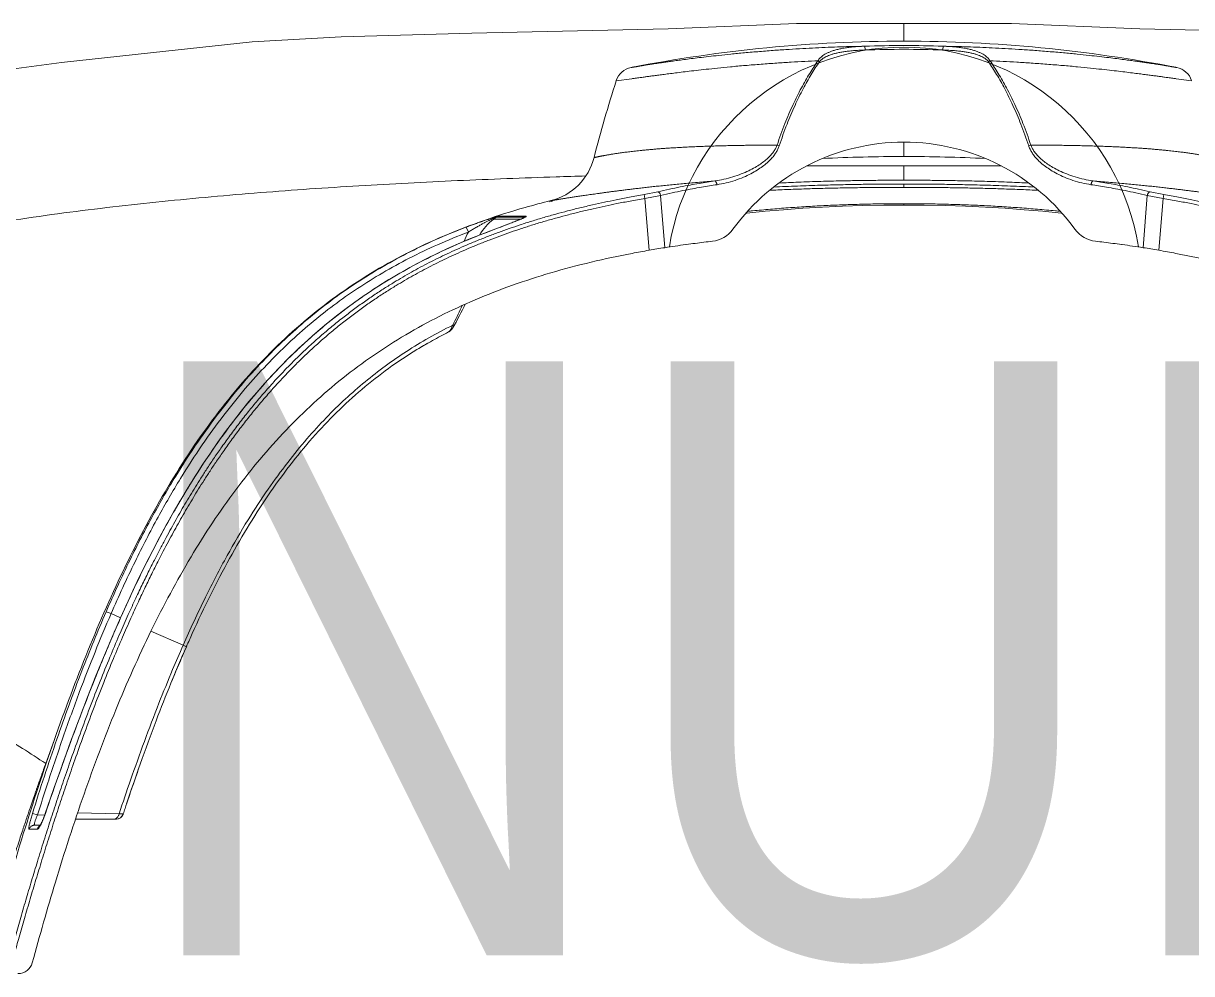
# Model space of a CAD drawing. Extents: x 0 to 33.1, y 0 to 8.
# Drawn here: x 9.11 to 18.95, y 0 to 8 of the extents above; entities that cross this region are included whole.
import ezdxf
from ezdxf.enums import TextEntityAlignment as Align

# ---------------------------------------------------------------- set-up
doc = ezdxf.new("R2010")
doc.units = 0
doc.header["$MEASUREMENT"] = 0
doc.layers.add('SEPTICAD', color=7, linetype='Continuous')
doc.styles.add('SEPTICAD', font='ARIALN.TTF')

msp = doc.modelspace()

# ---------------------------------------------------------------- linework, layer by layer
at = {"layer": 'SEPTICAD', "lineweight": 5}
for p, q in [((16.525, 7.9052), (16.525, 8)), ((16.525, 7.8923), (16.525, 7.9052)), ((16.525, 7.85), (16.525, 7.8923)), ((16.1949, 7.8077), (16.1988, 7.7759)), ((16.8551, 7.8077), (16.8512, 7.7759)), ((15.8012, 7.6852), (15.8138, 7.6768)), ((17.2488, 7.6852), (17.2362, 7.6768)), ((14.2336, 7.5341), (14.1038, 7.5175)), ((18.8164, 7.5341), (18.9462, 7.5175)), ((16.525, 6.9935), (16.525, 7)), ((16.525, 6.8788), (16.525, 6.9935)), ((15.4571, 6.9753), (15.4753, 6.9694)), ((17.5929, 6.9753), (17.5747, 6.9694)), ((16.525, 6.8019), (15.7091, 6.8019)), ((16.525, 6.8019), (17.3409, 6.8019)), ((16.525, 6.6796), (16.525, 6.8019)), ((16.525, 6.6194), (16.525, 6.6472)), ((14.4533, 6.582), (14.3389, 6.5588)), ((14.3389, 6.5588), (14.3445, 6.5264)), ((14.4771, 6.5508), (14.3445, 6.5264)), ((14.3445, 6.5264), (14.3801, 6.0897)), ((14.4771, 6.5508), (14.512, 6.1116)), ((18.5729, 6.5508), (18.538, 6.1116)), ((18.5729, 6.5508), (18.7055, 6.5264)), ((18.5967, 6.582), (18.7111, 6.5588)), ((18.7055, 6.5264), (18.6699, 6.0897)), ((18.7111, 6.5588), (18.7055, 6.5264)), ((16.525, 6.4699), (16.525, 6.4819)), ((13.0449, 6.2522), (13.3017, 6.3527)), ((13.0936, 6.3682), (13.0663, 6.3569)), ((13.078, 6.3673), (13.0663, 6.3569)), ((13.0721, 6.3517), (13.0663, 6.3569)), ((13.0721, 6.3517), (13.0936, 6.3682)), ((13.0721, 6.3517), (13.2976, 6.3517)), ((13.1084, 6.376), (13.078, 6.3673)), ((13.3288, 6.3682), (13.0936, 6.3682)), ((13.3425, 6.376), (13.1084, 6.376)), ((13.312, 6.3577), (13.3055, 6.3549)), ((13.3168, 6.359), (13.312, 6.3577)), ((13.3131, 6.3582), (13.312, 6.3577)), ((13.312, 6.3577), (13.312, 6.3577)), ((13.3236, 6.3645), (13.3168, 6.3597)), ((13.3237, 6.3628), (13.3228, 6.3624)), ((13.3262, 6.3663), (13.3236, 6.3645)), ((13.3258, 6.3629), (13.3352, 6.3673)), ((13.3288, 6.3682), (13.3262, 6.3663)), ((13.3425, 6.376), (13.3288, 6.3682)), ((13.3297, 6.3656), (13.3297, 6.3656)), ((12.8414, 6.2846), (12.8586, 6.2434)), ((13.0449, 6.2522), (13.0447, 6.2527)), ((14.693, 6.1383), (14.6892, 6.1377)), ((18.357, 6.1383), (18.3608, 6.1377)), ((12.7454, 5.4664), (12.7454, 5.4664)), ((9.8096, 3.0454), (9.8518, 3.0308)), ((9.8518, 3.0308), (9.9309, 2.996)), ((9.9319, 2.9958), (9.931, 2.9962)), ((10.4574, 2.7644), (10.1873, 2.8832)), ((10.4853, 2.7522), (10.4574, 2.7644)), ((9.3714, 1.9615), (9.3018, 1.7691)), ((9.3047, 1.7681), (9.3018, 1.7691)), ((9.1895, 1.3472), (9.233, 1.3373)), ((9.233, 1.3372), (9.293, 1.3345)), ((9.2618, 1.2576), (9.2936, 1.3337)), ((9.2976, 1.3477), (9.2966, 1.3447)), ((9.8489, 1.3), (9.5518, 1.3)), ((9.9193, 1.3461), (9.5702, 1.3546)), ((9.8709, 1.3), (9.8489, 1.3)), ((9.8922, 1.3), (9.8709, 1.3)), ((9.9539, 1.3447), (9.9193, 1.3461)), ((9.1607, 1.2149), (9.2297, 1.2149)), ((9.2082, 1.25), (9.2558, 1.25))]:
    msp.add_line(p, q, dxfattribs=at)
for points in [[(2.9366, 5.3411), (3.2568, 5.6126), (3.4454, 5.7772), (3.8778, 6.0678), (4.4825, 6.4102), (5.7018, 6.9056), (6.4472, 7.1272), (7.0644, 7.2782), (7.7824, 7.4241), (8.5482, 7.5527), (9.4346, 7.6693), (10.1836, 7.7506), (11.0379, 7.8434), (11.7878, 7.8866), (12.8882, 7.9183), (14.5406, 7.9526), (15.62, 8), (16.525, 8)], [(30.1134, 5.3411), (29.7932, 5.6126), (29.6046, 5.7772), (29.1722, 6.0678), (28.5675, 6.4102), (27.3482, 6.9056), (26.6028, 7.1272), (25.9856, 7.2782), (25.2676, 7.4241), (24.5018, 7.5527), (23.6154, 7.6693), (22.8664, 7.7506), (22.0121, 7.8434), (21.2622, 7.8866), (20.1618, 7.9183), (18.5094, 7.9526), (17.43, 8), (16.525, 8)], [(15.1944, 6.4023), (15.2023, 6.4032), (15.3554, 6.4182), (15.5124, 6.4314), (15.6733, 6.4429), (15.838, 6.4524), (16.0066, 6.46), (16.1791, 6.4655), (16.3553, 6.4689), (16.525, 6.4699)], [(16.525, 6.4699), (16.6947, 6.4689), (16.8709, 6.4655), (17.0434, 6.46), (17.212, 6.4524), (17.3767, 6.4429), (17.5376, 6.4314), (17.6946, 6.4182), (17.8477, 6.4032), (17.8556, 6.4023)], [(13.3055, 6.3549), (13.2985, 6.352), (13.2913, 6.3491), (13.2839, 6.346), (13.2762, 6.3429), (13.2682, 6.3397), (13.2599, 6.3364), (13.2513, 6.3329), (13.2423, 6.3293), (13.2331, 6.3256), (13.2233, 6.3218), (13.2132, 6.3177), (13.2026, 6.3135), (13.1916, 6.3092), (13.1802, 6.3047), (13.1684, 6.3), (13.1562, 6.2953), (13.1437, 6.2904), (13.1309, 6.2854), (13.1178, 6.2804), (13.1044, 6.2752), (13.0908, 6.27), (13.0771, 6.2648), (13.0632, 6.2595), (13.0491, 6.2543), (13.0447, 6.2527)], [(13.3228, 6.3624), (13.322, 6.362), (13.3211, 6.3616), (13.3201, 6.3612), (13.3192, 6.3608), (13.3182, 6.3604), (13.3172, 6.3599), (13.3162, 6.3595), (13.3152, 6.3591), (13.3142, 6.3586), (13.3131, 6.3582)], [(13.3307, 6.3663), (13.3307, 6.3663), (13.3306, 6.3662), (13.3304, 6.3661), (13.3301, 6.366), (13.3298, 6.3658), (13.3294, 6.3656), (13.329, 6.3654), (13.3285, 6.3651), (13.3279, 6.3648), (13.3273, 6.3646), (13.3267, 6.3642), (13.326, 6.3639), (13.3253, 6.3636), (13.3245, 6.3632), (13.3237, 6.3628)], [(13.0447, 6.2527), (12.9575, 6.2195), (12.8635, 6.1819), (12.7719, 6.1432), (12.6826, 6.1034), (12.5956, 6.0627), (12.5105, 6.0208), (12.4274, 5.9778), (12.3462, 5.9338), (12.2666, 5.8886), (12.1886, 5.8423), (12.1122, 5.7948), (12.0371, 5.7461), (11.9634, 5.6961), (11.8909, 5.6449), (11.8195, 5.5922), (11.7491, 5.5381), (11.6798, 5.4826), (11.6111, 5.4254), (11.5432, 5.3665), (11.476, 5.3059), (11.4091, 5.2431), (11.3425, 5.1782), (11.2763, 5.1111), (11.2102, 5.0413), (11.144, 4.9687), (11.0779, 4.8934), (11.012, 4.8153), (10.9462, 4.7342), (10.8807, 4.6503), (10.8156, 4.5637), (10.7511, 4.4744), (10.687, 4.3825), (10.6236, 4.288), (10.5609, 4.1911), (10.499, 4.0917), (10.4378, 3.9901), (10.3775, 3.8863), (10.318, 3.7803), (10.2594, 3.6723), (10.2017, 3.5624), (10.1449, 3.4505), (10.089, 3.337), (10.0341, 3.2219), (9.98, 3.1051), (9.931, 2.9962)], [(12.7454, 5.4664), (12.7551, 5.4844), (12.7685, 5.5096), (12.782, 5.5355), (12.7954, 5.5618), (12.8088, 5.5887), (12.8222, 5.6161), (12.8318, 5.6362)], [(12.692, 5.4019), (12.6949, 5.4035), (12.6976, 5.4051), (12.7001, 5.4069), (12.7026, 5.4088), (12.705, 5.4108), (12.7074, 5.4129), (12.7097, 5.4151), (12.712, 5.4175), (12.7142, 5.4199), (12.7165, 5.4225), (12.7187, 5.4252), (12.721, 5.4281), (12.7232, 5.4311), (12.7255, 5.4342), (12.7278, 5.4375), (12.7301, 5.4409), (12.7324, 5.4445), (12.7348, 5.4482), (12.7371, 5.452), (12.7395, 5.456), (12.7419, 5.4602)], [(12.7419, 5.4602), (12.7443, 5.4646), (12.7454, 5.4664)], [(9.931, 2.9962), (9.8651, 2.8455), (9.795, 2.6797), (9.7244, 2.5073), (9.6534, 2.3284), (9.5822, 2.1431), (9.5106, 1.9514), (9.4387, 1.7532), (9.3666, 1.5488), (9.2976, 1.3477)], [(9.2921, 1.332), (9.2906, 1.3279), (9.2891, 1.3239), (9.2876, 1.3199), (9.2862, 1.316), (9.2847, 1.3122), (9.2832, 1.3085), (9.2818, 1.3049), (9.2803, 1.3014), (9.2789, 1.298), (9.2775, 1.2946), (9.2761, 1.2913), (9.2748, 1.2882), (9.2734, 1.2851), (9.2721, 1.2821), (9.2708, 1.2793), (9.2695, 1.2765), (9.2682, 1.2738), (9.267, 1.2712), (9.2658, 1.2687), (9.2646, 1.2663), (9.2634, 1.264), (9.2623, 1.2618), (9.2612, 1.2597), (9.2602, 1.2577), (9.2591, 1.2558), (9.2581, 1.254), (9.2572, 1.2524), (9.2563, 1.2508), (9.2554, 1.2493), (9.2546, 1.2479), (9.2538, 1.2466), (9.253, 1.2454), (9.2523, 1.2444), (9.2517, 1.2434), (9.2511, 1.2425), (9.2506, 1.2418), (9.2501, 1.2412), (9.2497, 1.2406), (9.2494, 1.2402), (9.2492, 1.2399)], [(9.2966, 1.3447), (9.2951, 1.3404), (9.2936, 1.3362), (9.2921, 1.332)]]:
    msp.add_lwpolyline(points, dxfattribs=at)
for centre, radius, start, end in [((16.525, -4.15), 12, 90, 101.02992), ((16.525, 5.8), 2, 9.13486, 170.86514), ((16.5248, -1.7997), 9.6131, 89.99884, 91.9665), ((16.5248, -1.6379), 9.4194, 89.99884, 91.98372), ((16.525, -4.15), 12, 78.97008, 90), ((16.5252, -1.7997), 9.6131, 88.0335, 90.00116), ((16.5252, -1.6379), 9.4194, 88.01628, 90.00116), ((14.2607, 7.4664), 0.165, 101.02992, 161.93366), ((18.7893, 7.4664), 0.165, 18.06634, 78.97008), ((23.6125, 4.4157), 10.0018, 161.93329, 165.79603), ((16.525, 5.2198), 1.7802, 90, 143.95763), ((16.525, 5.2198), 1.7802, 36.04237, 90), ((13.4318, 6.9926), 0.5, 283.97382, 345.79681), ((16.5231, -7.2139), 14.0928, 89.99245, 92.78512), ((16.5269, -7.2139), 14.0927, 87.21488, 90.00755), ((15.6585, -0.475), 7.2855, 106.69047, 106.88555), ((13.3716, 5.9609), 0.4924, 127.46956, 148.65112), ((13.124, 6.3288), 0.0497, 108.24645, 127.61558), ((12.6165, 8.0153), 1.7982, 292.39919, 292.76317), ((12.7743, 7.6385), 1.3898, 292.77335, 292.97548), ((13.0981, 6.8758), 0.5612, 292.93666, 293.93899), ((13.2574, 6.5247), 0.1756, 296.29198, 296.97726), ((13.383, 5.9611), 0.5956, 151.69778, 159.97702), ((14.8835, 6.4144), 0.25, 276.60011, 323.95763), ((18.1665, 6.4144), 0.25, 216.04237, 263.39989), ((15.8957, -2.6708), 8.8907, 98.95348, 99.81548), ((15.9781, -3.1966), 9.4229, 97.86176, 98.95095), ((16.0619, -3.8013), 10.0333, 96.9859, 97.84124), ((16.1139, -4.2211), 10.4564, 96.59924, 96.989), ((16.9361, -4.2211), 10.4564, 83.011, 83.40076), ((16.9881, -3.8013), 10.0333, 82.15876, 83.0141), ((17.0719, -3.1966), 9.4229, 81.04905, 82.13824), ((17.1543, -2.6708), 8.8907, 80.18452, 81.04652), ((9.6353, 7.0295), 3.4678, 333.42936, 336.09833), ((10.0903, 6.8043), 2.9602, 332.95844, 333.38942), ((20.7732, -1.7725), 11.2389, 155.94286, 156.23652), ((8.4456, 1.636), 0.9003, 340.37845, 341.26171), ((9.8922, 1.365), 0.065, 270.00018, 341.78693), ((9.8922, 1.365), 0.065, 269.99999, 273.41841), ((9.8922, 1.365), 0.065, 273.41841, 338.36845), ((9.8922, 1.365), 0.065, 338.36845, 341.78687), ((8.9123, 1.4334), 0.3912, 332.71704, 333.29089), ((9.068, 0.125), 0.125, 270, 344.80132)]:
    msp.add_arc(centre, radius, start, end, dxfattribs=at)
for points, start_tangent, end_tangent in [([(16.1949, 7.8077), (16.0929, 7.8053), (15.9907, 7.8022), (15.8873, 7.7983), (15.7817, 7.7936), (15.6728, 7.788), (15.5594, 7.7812), (15.439, 7.773), (15.3103, 7.763), (15.182, 7.7519), (15.067, 7.7408), (14.9672, 7.7304), (14.8793, 7.7206), (14.8016, 7.7114), (14.7328, 7.7029), (14.672, 7.695), (14.6183, 7.6878), (14.5709, 7.6813), (14.5292, 7.6754), (14.4924, 7.67), (14.4601, 7.6653), (14.4318, 7.661), (14.4069, 7.6572), (14.3851, 7.6538), (14.366, 7.6508), (14.3493, 7.6482), (14.3348, 7.6458), (14.3221, 7.6438), (14.311, 7.642), (14.3013, 7.6404), (14.2928, 7.639), (14.2854, 7.6378), (14.279, 7.6367), (14.2731, 7.6358), (14.2674, 7.6348), (14.2619, 7.6339), (14.2568, 7.633), (14.2523, 7.6323), (14.2485, 7.6316), (14.2453, 7.6311), (14.2427, 7.6306), (14.2405, 7.6303), (14.2385, 7.6299), (14.2367, 7.6296), (14.2351, 7.6294), (14.2337, 7.6291), (14.2325, 7.6289), (14.2314, 7.6287), (14.2305, 7.6286), (14.2298, 7.6284), (14.2293, 7.6284), (14.2291, 7.6283)], (-1.659291, -0.033632), (-1.635981, -0.27918)), ([(16.1949, 7.8077), (16.1417, 7.805), (16.0935, 7.8012), (16.05, 7.7962), (16.011, 7.7901), (15.9758, 7.7829), (15.9442, 7.7748), (15.9162, 7.7658), (15.8913, 7.756), (15.8692, 7.7453), (15.85, 7.734), (15.8337, 7.7222), (15.8202, 7.71), (15.8094, 7.6976), (15.8012, 7.6852)], (-0.357656, -0.013613), (-0.175072, -0.312174)), ([(16.1988, 7.7759), (16.1464, 7.7735), (16.0991, 7.7702), (16.0565, 7.7661), (16.0183, 7.761), (15.9839, 7.7551), (15.953, 7.7485), (15.9257, 7.7412), (15.9015, 7.7333), (15.88, 7.7247), (15.8613, 7.7157), (15.8455, 7.7062), (15.8323, 7.6965), (15.8218, 7.6866), (15.8138, 7.6768)], (-0.341826, -0.01186), (-0.194434, -0.281391)), ([(16.8512, 7.7759), (16.9036, 7.7735), (16.9509, 7.7702), (16.9935, 7.7661), (17.0317, 7.761), (17.0661, 7.7551), (17.097, 7.7485), (17.1243, 7.7412), (17.1485, 7.7333), (17.17, 7.7247), (17.1887, 7.7157), (17.2045, 7.7062), (17.2177, 7.6965), (17.2282, 7.6866), (17.2362, 7.6768)], (0.341826, -0.01186), (0.194434, -0.281391)), ([(16.8551, 7.8077), (16.9571, 7.8053), (17.0593, 7.8022), (17.1627, 7.7983), (17.2683, 7.7936), (17.3772, 7.788), (17.4906, 7.7812), (17.611, 7.773), (17.7397, 7.763), (17.868, 7.7519), (17.983, 7.7408), (18.0828, 7.7304), (18.1707, 7.7206), (18.2484, 7.7114), (18.3172, 7.7029), (18.378, 7.695), (18.4317, 7.6878), (18.4791, 7.6813), (18.5208, 7.6754), (18.5576, 7.67), (18.5899, 7.6653), (18.6182, 7.661), (18.6431, 7.6572), (18.6649, 7.6538), (18.684, 7.6508), (18.7007, 7.6482), (18.7152, 7.6458), (18.7279, 7.6438), (18.739, 7.642), (18.7487, 7.6404), (18.7572, 7.639), (18.7646, 7.6378), (18.771, 7.6367), (18.7769, 7.6358), (18.7826, 7.6348), (18.7881, 7.6339), (18.7932, 7.633), (18.7977, 7.6323), (18.8015, 7.6316), (18.8047, 7.6311), (18.8073, 7.6306), (18.8095, 7.6303), (18.8115, 7.6299), (18.8133, 7.6296), (18.8149, 7.6294), (18.8163, 7.6291), (18.8175, 7.6289), (18.8186, 7.6287), (18.8195, 7.6286), (18.8202, 7.6284), (18.8207, 7.6284), (18.8209, 7.6283)], (1.659291, -0.033632), (1.635981, -0.27918)), ([(16.8551, 7.8077), (16.9083, 7.805), (16.9565, 7.8012), (17, 7.7962), (17.039, 7.7901), (17.0742, 7.7829), (17.1058, 7.7748), (17.1338, 7.7658), (17.1587, 7.756), (17.1808, 7.7453), (17.2, 7.734), (17.2163, 7.7222), (17.2298, 7.71), (17.2406, 7.6976), (17.2488, 7.6852)], (0.357656, -0.013613), (0.175072, -0.312174)), ([(15.8012, 7.6852), (15.6903, 7.6799), (15.5751, 7.6734), (15.454, 7.6657), (15.3236, 7.6562), (15.1886, 7.6452), (15.0639, 7.6339), (14.9553, 7.6232), (14.8597, 7.6131), (14.7748, 7.6036), (14.6993, 7.5948), (14.6322, 7.5866), (14.5726, 7.5792), (14.5195, 7.5724), (14.4724, 7.5662), (14.4306, 7.5607), (14.3935, 7.5557), (14.3605, 7.5513), (14.3313, 7.5473), (14.3055, 7.5438), (14.2826, 7.5407), (14.2623, 7.538), (14.2444, 7.5356), (14.2336, 7.5341)], (-1.322162, -0.05872), (-1.31183, -0.175106)), ([(15.8012, 7.6852), (15.7316, 7.5788), (15.6617, 7.4566), (15.592, 7.3165), (15.5234, 7.1566), (15.4571, 6.9753)], (-0.381201, -0.544632), (-0.211655, -0.63019)), ([(15.8138, 7.6768), (15.7453, 7.5708), (15.6765, 7.449), (15.608, 7.3094), (15.5405, 7.1501), (15.4753, 6.9694)], (-0.375687, -0.543667), (-0.207993, -0.627259)), ([(17.2362, 7.6768), (17.3047, 7.5708), (17.3735, 7.449), (17.442, 7.3094), (17.5095, 7.1501), (17.5747, 6.9694)], (0.375687, -0.543667), (0.207993, -0.627259)), ([(17.2488, 7.6852), (17.3184, 7.5788), (17.3883, 7.4566), (17.458, 7.3165), (17.5266, 7.1566), (17.5929, 6.9753)], (0.381201, -0.544632), (0.211655, -0.63019)), ([(17.2488, 7.6852), (17.3597, 7.6799), (17.4749, 7.6734), (17.596, 7.6657), (17.7264, 7.6562), (17.8614, 7.6452), (17.9861, 7.6339), (18.0947, 7.6232), (18.1903, 7.6131), (18.2752, 7.6036), (18.3507, 7.5948), (18.4178, 7.5866), (18.4774, 7.5792), (18.5305, 7.5724), (18.5776, 7.5662), (18.6194, 7.5607), (18.6565, 7.5557), (18.6895, 7.5513), (18.7187, 7.5473), (18.7445, 7.5438), (18.7674, 7.5407), (18.7877, 7.538), (18.8056, 7.5356), (18.8164, 7.5341)], (1.322162, -0.05872), (1.31183, -0.175106)), ([(15.4571, 6.9753), (15.4084, 6.9752), (15.3589, 6.9749), (15.3088, 6.9746), (15.2578, 6.9741), (15.2058, 6.9735), (15.1525, 6.9727), (15.098, 6.9718), (15.0418, 6.9706), (14.9836, 6.9692), (14.9234, 6.9675), (14.8636, 6.9656), (14.8063, 6.9634), (14.7523, 6.9611), (14.7012, 6.9587), (14.6525, 6.9562), (14.6062, 6.9535), (14.5625, 6.9508), (14.5213, 6.948), (14.4823, 6.9452), (14.4455, 6.9423), (14.4107, 6.9394), (14.378, 6.9365), (14.3471, 6.9337), (14.3179, 6.9308), (14.2905, 6.928), (14.2646, 6.9251), (14.2401, 6.9224), (14.217, 6.9196), (14.1955, 6.9169), (14.1752, 6.9143), (14.1556, 6.9117), (14.1371, 6.9092), (14.1199, 6.9067), (14.104, 6.9043), (14.0892, 6.902), (14.0751, 6.8998), (14.0616, 6.8976), (14.0488, 6.8955), (14.0367, 6.8935), (14.0254, 6.8915), (14.0148, 6.8896), (14.0049, 6.8878), (13.9956, 6.8861), (13.987, 6.8845), (13.979, 6.8829), (13.9715, 6.8815), (13.9645, 6.8801), (13.958, 6.8788), (13.9521, 6.8776), (13.9467, 6.8764), (13.9418, 6.8754), (13.9372, 6.8744), (13.9331, 6.8736), (13.9295, 6.8728), (13.9263, 6.8721), (13.9236, 6.8715), (13.9214, 6.871), (13.9197, 6.8706), (13.9183, 6.8703), (13.9173, 6.8701), (13.9167, 6.87), (13.9165, 6.8699)], (-1.299283, -0.003028), (-1.281768, -0.213823)), ([(15.4571, 6.9753), (15.446, 6.95), (15.4308, 6.9245), (15.4108, 6.8984), (15.3856, 6.8716), (15.3543, 6.844), (15.3164, 6.816), (15.2712, 6.7879), (15.218, 6.7598), (15.1556, 6.7326), (15.0844, 6.7076), (15.009, 6.6874), (14.9336, 6.6734)], (-0.179623, -0.495573), (-0.521782, -0.074836)), ([(15.4753, 6.9694), (15.4642, 6.9417), (15.4489, 6.9138), (15.4291, 6.8853), (15.4039, 6.856), (15.3726, 6.826), (15.3348, 6.7955), (15.2898, 6.7649), (15.2365, 6.7345), (15.1742, 6.7051), (15.1029, 6.6782), (15.0272, 6.6566), (14.9514, 6.6418)], (-0.170236, -0.513256), (-0.534816, -0.079895)), ([(17.5747, 6.9694), (17.5858, 6.9417), (17.6011, 6.9138), (17.6209, 6.8853), (17.6461, 6.856), (17.6774, 6.826), (17.7152, 6.7955), (17.7602, 6.7649), (17.8135, 6.7345), (17.8758, 6.7051), (17.9471, 6.6782), (18.0228, 6.6566), (18.0986, 6.6418)], (0.170236, -0.513256), (0.534816, -0.079895)), ([(17.5929, 6.9753), (17.6416, 6.9752), (17.6911, 6.9749), (17.7412, 6.9746), (17.7922, 6.9741), (17.8442, 6.9735), (17.8975, 6.9727), (17.952, 6.9718), (18.0082, 6.9706), (18.0664, 6.9692), (18.1266, 6.9675), (18.1864, 6.9656), (18.2437, 6.9634), (18.2977, 6.9611), (18.3488, 6.9587), (18.3975, 6.9562), (18.4438, 6.9535), (18.4875, 6.9508), (18.5287, 6.948), (18.5677, 6.9452), (18.6045, 6.9423), (18.6393, 6.9394), (18.672, 6.9365), (18.7029, 6.9337), (18.7321, 6.9308), (18.7595, 6.928), (18.7854, 6.9251), (18.8099, 6.9224), (18.833, 6.9196), (18.8545, 6.9169), (18.8748, 6.9143), (18.8944, 6.9117), (18.9129, 6.9092), (18.9301, 6.9067), (18.946, 6.9043), (18.9608, 6.902), (18.9749, 6.8998), (18.9884, 6.8976), (19.0012, 6.8955), (19.0133, 6.8935), (19.0246, 6.8915), (19.0352, 6.8896), (19.0451, 6.8878), (19.0544, 6.8861), (19.063, 6.8845), (19.071, 6.8829), (19.0785, 6.8815), (19.0855, 6.8801), (19.092, 6.8788), (19.0979, 6.8776), (19.1033, 6.8764), (19.1082, 6.8754), (19.1128, 6.8744), (19.1169, 6.8736), (19.1205, 6.8728), (19.1237, 6.8721), (19.1264, 6.8715), (19.1286, 6.871), (19.1303, 6.8706), (19.1317, 6.8703), (19.1327, 6.8701), (19.1333, 6.87), (19.1335, 6.8699)], (1.299283, -0.003028), (1.281768, -0.213823)), ([(17.5929, 6.9753), (17.604, 6.95), (17.6192, 6.9245), (17.6392, 6.8984), (17.6644, 6.8716), (17.6957, 6.844), (17.7336, 6.816), (17.7788, 6.7879), (17.832, 6.7598), (17.8944, 6.7326), (17.9656, 6.7076), (18.041, 6.6874), (18.1164, 6.6734)], (0.179623, -0.495573), (0.521782, -0.074836)), ([(13.8475, 6.7151), (13.5965, 6.7075), (13.1811, 6.693), (12.3515, 6.6558), (11.5229, 6.6057), (11.1088, 6.575), (10.6948, 6.54), (9.867, 6.4549), (9.0396, 6.3453), (8.2135, 6.2041), (7.3912, 6.0212), (6.9829, 5.9098), (6.5779, 5.7821), (6.1778, 5.6353), (5.7847, 5.4662), (5.4019, 5.2711), (5.0335, 5.0461), (4.6851, 4.7878), (4.3633, 4.4937), (4.2146, 4.3331), (4.0751, 4.1637), (3.9454, 3.9858), (3.8844, 3.8938), (3.8549, 3.8471), (3.8261, 3.8)], (-9.083117, -0.25809), (-4.68218, -7.78759)), ([(14.9336, 6.6734), (14.8698, 6.6684), (14.8038, 6.6629), (14.7384, 6.6573), (14.6757, 6.6516), (14.6162, 6.646), (14.5593, 6.6404), (14.5047, 6.6349), (14.4525, 6.6294), (14.4028, 6.624), (14.3555, 6.6187), (14.3103, 6.6136), (14.2672, 6.6085), (14.2261, 6.6036), (14.1871, 6.5988), (14.1497, 6.5942), (14.114, 6.5896), (14.0801, 6.5852), (14.0477, 6.581), (14.0167, 6.5768), (13.9873, 6.5728), (13.9593, 6.5689), (13.9325, 6.5652), (13.9065, 6.5616), (13.8818, 6.558), (13.8584, 6.5546), (13.8365, 6.5514), (13.8156, 6.5484), (13.7955, 6.5454), (13.7762, 6.5425), (13.7578, 6.5397), (13.7402, 6.5371), (13.7236, 6.5345), (13.7078, 6.5321), (13.6929, 6.5298), (13.6788, 6.5276), (13.6657, 6.5256), (13.6532, 6.5236), (13.6415, 6.5218), (13.6305, 6.52), (13.6203, 6.5184), (13.6109, 6.5169), (13.6022, 6.5155), (13.5942, 6.5142), (13.5868, 6.513), (13.5802, 6.5119), (13.5743, 6.511), (13.5691, 6.5101), (13.5646, 6.5094), (13.5609, 6.5088), (13.5579, 6.5083), (13.5556, 6.5079), (13.5539, 6.5076), (13.5529, 6.5075), (13.5525, 6.5074)], (-1.165379, -0.089695), (-1.153453, -0.188946)), ([(14.9336, 6.6734), (14.8699, 6.6637), (14.8003, 6.6523), (14.7243, 6.6389), (14.6415, 6.6231), (14.5514, 6.6044), (14.4533, 6.582)], (-0.406409, -0.06019), (-0.399539, -0.095708)), ([(14.9514, 6.6418), (14.8885, 6.6321), (14.8198, 6.6208), (14.7447, 6.6074), (14.663, 6.5917), (14.5739, 6.5731), (14.4771, 6.5508)], (-0.40133, -0.059961), (-0.394427, -0.095333)), ([(14.9336, 6.6734), (14.9367, 6.6724), (14.9398, 6.67), (14.9428, 6.6662), (14.9456, 6.6613), (14.948, 6.6554), (14.95, 6.6488), (14.9514, 6.6418)], (0.031847, -0.002907), (0.005037, -0.03158)), ([(15.3943, 6.5947), (15.4098, 6.5954), (15.4826, 6.5987), (15.555, 6.6016), (15.627, 6.6043), (15.6988, 6.6067), (15.7707, 6.609), (15.8428, 6.6109), (15.915, 6.6127), (15.9875, 6.6143), (16.0609, 6.6156), (16.135, 6.6167), (16.2095, 6.6177), (16.2854, 6.6184), (16.3638, 6.619), (16.4439, 6.6193), (16.525, 6.6194)], (0.949088, 0.044507), (0.95013, 0)), ([(15.4278, 6.6216), (15.6296, 6.6306), (15.8216, 6.6372), (15.9935, 6.6416), (16.148, 6.6445), (16.287, 6.6461), (16.4121, 6.647), (16.525, 6.6472)], (0.920852, 0.045674), (0.921983, -0.000007)), ([(15.4731, 6.6559), (15.6347, 6.6629), (15.8257, 6.6696), (15.9967, 6.674), (16.1505, 6.6768), (16.2886, 6.6785), (16.4129, 6.6793), (16.525, 6.6796)], (0.882935, 0.042145), (0.883938, -0.000008)), ([(17.5769, 6.6559), (17.4153, 6.6629), (17.2243, 6.6696), (17.0533, 6.674), (16.8995, 6.6768), (16.7614, 6.6785), (16.6371, 6.6793), (16.525, 6.6796)], (-0.882935, 0.042145), (-0.883938, -0.000008)), ([(17.6222, 6.6216), (17.4204, 6.6306), (17.2284, 6.6372), (17.0565, 6.6416), (16.902, 6.6445), (16.763, 6.6461), (16.6379, 6.647), (16.525, 6.6472)], (-0.920852, 0.045674), (-0.921983, -0.000007)), ([(17.6557, 6.5947), (17.6402, 6.5954), (17.5674, 6.5987), (17.495, 6.6016), (17.423, 6.6043), (17.3512, 6.6067), (17.2793, 6.609), (17.2072, 6.6109), (17.135, 6.6127), (17.0625, 6.6143), (16.9891, 6.6156), (16.915, 6.6167), (16.8405, 6.6177), (16.7646, 6.6184), (16.6862, 6.619), (16.6061, 6.6193), (16.525, 6.6194)], (-0.949088, 0.044507), (-0.95013, 0)), ([(18.1164, 6.6734), (18.1133, 6.6724), (18.1102, 6.67), (18.1072, 6.6662), (18.1044, 6.6613), (18.102, 6.6554), (18.1, 6.6488), (18.0986, 6.6418)], (-0.031847, -0.002907), (-0.005037, -0.03158)), ([(18.0986, 6.6418), (18.1615, 6.6321), (18.2302, 6.6208), (18.3053, 6.6074), (18.387, 6.5917), (18.4761, 6.5731), (18.5729, 6.5508)], (0.40133, -0.059961), (0.394427, -0.095333)), ([(18.1164, 6.6734), (18.1801, 6.6637), (18.2497, 6.6523), (18.3257, 6.6389), (18.4085, 6.6231), (18.4986, 6.6044), (18.5967, 6.582)], (0.406409, -0.06019), (0.399539, -0.095708)), ([(18.1164, 6.6734), (18.1802, 6.6684), (18.2462, 6.6629), (18.3116, 6.6573), (18.3743, 6.6516), (18.4338, 6.646), (18.4907, 6.6404), (18.5453, 6.6349), (18.5975, 6.6294), (18.6472, 6.624), (18.6945, 6.6187), (18.7397, 6.6136), (18.7828, 6.6085), (18.8239, 6.6036), (18.8629, 6.5988), (18.9003, 6.5942), (18.936, 6.5896), (18.9699, 6.5852), (19.0023, 6.581), (19.0333, 6.5768), (19.0627, 6.5728), (19.0907, 6.5689), (19.1175, 6.5652), (19.1435, 6.5616), (19.1682, 6.558), (19.1916, 6.5546), (19.2135, 6.5514), (19.2344, 6.5484), (19.2545, 6.5454), (19.2738, 6.5425), (19.2922, 6.5397), (19.3098, 6.5371), (19.3264, 6.5345), (19.3422, 6.5321), (19.3571, 6.5298), (19.3712, 6.5276), (19.3843, 6.5256), (19.3968, 6.5236), (19.4085, 6.5218), (19.4195, 6.52), (19.4297, 6.5184), (19.4391, 6.5169), (19.4478, 6.5155), (19.4558, 6.5142), (19.4632, 6.513), (19.4698, 6.5119), (19.4757, 6.511), (19.4809, 6.5101), (19.4854, 6.5094), (19.4891, 6.5088), (19.4921, 6.5083), (19.4944, 6.5079), (19.4961, 6.5076), (19.4971, 6.5075), (19.4975, 6.5074)], (1.165379, -0.089695), (1.153453, -0.188946)), ([(8.8178, 0.1584), (9.0067, 0.8247), (9.2568, 1.6254), (9.53, 2.3961), (9.832, 3.1291), (10.1699, 3.8155), (10.5515, 4.4448), (10.985, 5.0065), (11.4776, 5.4912), (12.0338, 5.893), (12.6543, 6.211), (13.3357, 6.4497), (13.5525, 6.5074)], (2.11514, 7.759801), (6.775664, 1.686087)), ([(14.3389, 6.5588), (14.2136, 6.5362), (14.1021, 6.5146), (14.0031, 6.494), (13.9022, 6.4717), (13.7978, 6.447), (13.6942, 6.421), (13.5961, 6.3947), (13.496, 6.3663), (13.3915, 6.3347), (13.2949, 6.3038), (13.203, 6.2727), (13.1123, 6.2403), (13.0217, 6.2061), (12.9312, 6.1702), (12.8429, 6.1333), (12.759, 6.0964), (12.6798, 6.06), (12.6041, 6.0235), (12.5288, 5.9857), (12.4534, 5.9461), (12.3787, 5.9051), (12.3061, 5.8636), (12.2335, 5.8203), (12.1525, 5.7697), (12.0637, 5.7116), (11.9721, 5.6484), (11.8805, 5.5818), (11.7898, 5.5123), (11.697, 5.4372), (11.6022, 5.3562), (11.5082, 5.2714), (11.418, 5.1854), (11.3316, 5.0989), (11.2445, 5.007), (11.1578, 4.9106), (11.0743, 4.8133), (10.9977, 4.7195), (10.92, 4.6201), (10.8455, 4.5205), (10.7763, 4.424), (10.7133, 4.3327), (10.6573, 4.2485), (10.6072, 4.1709), (10.5608, 4.0971), (10.5163, 4.0244), (10.4727, 3.9513), (10.4299, 3.8777), (10.3879, 3.8037), (10.3469, 3.7297), (10.3056, 3.6535), (10.2624, 3.5718), (10.2156, 3.4812), (10.1649, 3.3801), (10.1104, 3.2683), (10.052, 3.1444), (9.9882, 3.0048), (9.9181, 2.8456), (9.8417, 2.6649), (9.7594, 2.4622), (9.6732, 2.2403), (9.5902, 2.0171), (9.5162, 1.8105), (9.4519, 1.6246), (9.3963, 1.4589), (9.3416, 1.2922), (9.2864, 1.1194), (9.2323, 0.9454), (9.1822, 0.7809), (9.1334, 0.6172), (9.0852, 0.4523), (9.0404, 0.2959), (9.0017, 0.1584)], (-7.38262, -1.272277), (-2.01513, -7.215332)), ([(14.3445, 6.5264), (14.2196, 6.5039), (14.1086, 6.4824), (14.01, 6.4619), (13.9095, 6.4397), (13.8056, 6.4152), (13.7024, 6.3892), (13.6048, 6.3631), (13.5052, 6.3348), (13.4012, 6.3035), (13.3052, 6.2727), (13.2137, 6.2418), (13.1236, 6.2096), (13.0334, 6.1757), (12.9435, 6.14), (12.8557, 6.1033), (12.7724, 6.0667), (12.6937, 6.0305), (12.6185, 5.9943), (12.5436, 5.9567), (12.4688, 5.9174), (12.3946, 5.8768), (12.3225, 5.8355), (12.2504, 5.7925), (12.1699, 5.7424), (12.0818, 5.6847), (11.9908, 5.622), (11.8999, 5.5559), (11.8099, 5.4868), (11.7177, 5.4123), (11.6235, 5.3319), (11.5302, 5.2477), (11.4405, 5.1623), (11.3548, 5.0764), (11.2682, 4.9851), (11.182, 4.8894), (11.0991, 4.7926), (11.0228, 4.6994), (10.9456, 4.6006), (10.8715, 4.5015), (10.8027, 4.4054), (10.74, 4.3146), (10.6842, 4.2309), (10.6343, 4.1536), (10.5882, 4.0802), (10.5439, 4.0078), (10.5005, 3.935), (10.4578, 3.8616), (10.416, 3.7879), (10.3751, 3.7143), (10.334, 3.6383), (10.2909, 3.5569), (10.2444, 3.4666), (10.1938, 3.3658), (10.1395, 3.2543), (10.0812, 3.1308), (10.0177, 2.9916), (9.9478, 2.8328), (9.8715, 2.6525), (9.7894, 2.4503), (9.7034, 2.2289), (9.6205, 2.006), (9.5467, 1.7998), (9.4825, 1.6141), (9.4269, 1.4487), (9.3724, 1.2823), (9.3173, 1.1096), (9.2632, 0.9359), (9.2132, 0.7716), (9.1644, 0.608), (9.1163, 0.4433), (9.0716, 0.287), (9.0329, 0.1497)], (-7.352492, -1.266247), (-2.006565, -7.185834)), ([(14.4533, 6.582), (14.4574, 6.5811), (14.4615, 6.5788), (14.4655, 6.5751), (14.4693, 6.5702), (14.4725, 6.5644), (14.4752, 6.5578), (14.4771, 6.5508)], (0.034966, -0.001166), (0.007459, -0.034181)), ([(18.5967, 6.582), (18.5926, 6.5811), (18.5885, 6.5788), (18.5845, 6.5751), (18.5807, 6.5702), (18.5775, 6.5644), (18.5748, 6.5578), (18.5729, 6.5508)], (-0.034966, -0.001166), (-0.007459, -0.034181)), ([(18.7055, 6.5264), (18.8304, 6.5039), (18.9414, 6.4824), (19.04, 6.4619), (19.1405, 6.4397), (19.2444, 6.4152), (19.3476, 6.3892), (19.4452, 6.3631), (19.5448, 6.3348), (19.6488, 6.3035), (19.7448, 6.2727), (19.8363, 6.2418), (19.9264, 6.2096), (20.0166, 6.1757), (20.1065, 6.14), (20.1943, 6.1033), (20.2776, 6.0667), (20.3563, 6.0305), (20.4315, 5.9943), (20.5064, 5.9567), (20.5812, 5.9174), (20.6554, 5.8768), (20.7275, 5.8355), (20.7996, 5.7925), (20.8801, 5.7424), (20.9682, 5.6847), (21.0592, 5.622), (21.1501, 5.5559), (21.2401, 5.4868), (21.3323, 5.4123), (21.4265, 5.3319), (21.5198, 5.2477), (21.6095, 5.1623), (21.6952, 5.0764), (21.7818, 4.9851), (21.868, 4.8894), (21.9509, 4.7926), (22.0272, 4.6994), (22.1044, 4.6006), (22.1785, 4.5015), (22.2473, 4.4054), (22.31, 4.3146), (22.3658, 4.2309), (22.4157, 4.1536), (22.4618, 4.0802), (22.5061, 4.0078), (22.5495, 3.935), (22.5922, 3.8616), (22.634, 3.7879), (22.6749, 3.7143), (22.716, 3.6383), (22.7591, 3.5569), (22.8056, 3.4666), (22.8562, 3.3658), (22.9105, 3.2543), (22.9688, 3.1308), (23.0323, 2.9916), (23.1022, 2.8328), (23.1785, 2.6525), (23.2606, 2.4503), (23.3466, 2.2289), (23.4295, 2.006), (23.5033, 1.7998), (23.5675, 1.6141), (23.6231, 1.4487), (23.6776, 1.2823), (23.7327, 1.1096), (23.7868, 0.9359), (23.8368, 0.7716), (23.8856, 0.608), (23.9337, 0.4433), (23.9784, 0.287), (24.0171, 0.1497)], (7.352492, -1.266247), (2.006565, -7.185834)), ([(18.7111, 6.5588), (18.8364, 6.5362), (18.9479, 6.5146), (19.0469, 6.494), (19.1478, 6.4717), (19.2522, 6.447), (19.3558, 6.421), (19.4539, 6.3947), (19.554, 6.3663), (19.6585, 6.3347), (19.7551, 6.3038), (19.847, 6.2727), (19.9377, 6.2403), (20.0283, 6.2061), (20.1188, 6.1702), (20.2071, 6.1333), (20.291, 6.0964), (20.3702, 6.06), (20.4459, 6.0235), (20.5212, 5.9857), (20.5966, 5.9461), (20.6713, 5.9051), (20.7439, 5.8636), (20.8165, 5.8203), (20.8975, 5.7697), (20.9863, 5.7116), (21.0779, 5.6484), (21.1695, 5.5818), (21.2602, 5.5123), (21.353, 5.4372), (21.4478, 5.3562), (21.5418, 5.2714), (21.632, 5.1854), (21.7184, 5.0989), (21.8055, 5.007), (21.8922, 4.9106), (21.9757, 4.8133), (22.0523, 4.7195), (22.13, 4.6201), (22.2045, 4.5205), (22.2737, 4.424), (22.3367, 4.3327), (22.3927, 4.2485), (22.4428, 4.1709), (22.4892, 4.0971), (22.5337, 4.0244), (22.5773, 3.9513), (22.6201, 3.8777), (22.6621, 3.8037), (22.7031, 3.7297), (22.7444, 3.6535), (22.7876, 3.5718), (22.8344, 3.4812), (22.8851, 3.3801), (22.9396, 3.2683), (22.998, 3.1444), (23.0618, 3.0048), (23.1319, 2.8456), (23.2083, 2.6649), (23.2906, 2.4622), (23.3768, 2.2403), (23.4598, 2.0171), (23.5338, 1.8105), (23.5981, 1.6246), (23.6537, 1.4589), (23.7084, 1.2922), (23.7636, 1.1194), (23.8177, 0.9454), (23.8678, 0.7809), (23.9166, 0.6172), (23.9648, 0.4523), (24.0096, 0.2959), (24.0483, 0.1584)], (7.38262, -1.272277), (2.01513, -7.215332)), ([(16.525, 6.4819), (16.45, 6.4818), (16.3749, 6.4812), (16.2998, 6.4802), (16.2248, 6.4787), (16.1497, 6.4769), (16.0747, 6.4747), (15.9997, 6.472), (15.9248, 6.4689), (15.8499, 6.4654), (15.7751, 6.4615), (15.7003, 6.4572), (15.6254, 6.4524), (15.5506, 6.4471), (15.4758, 6.4414), (15.4009, 6.4353), (15.3259, 6.4286), (15.2507, 6.4215), (15.2078, 6.4172)], (-1.108258, 0), (-1.102508, -0.11277)), ([(16.525, 6.4819), (16.6, 6.4818), (16.6751, 6.4812), (16.7502, 6.4802), (16.8252, 6.4787), (16.9003, 6.4769), (16.9753, 6.4747), (17.0503, 6.472), (17.1252, 6.4689), (17.2001, 6.4654), (17.2749, 6.4615), (17.3497, 6.4572), (17.4246, 6.4524), (17.4994, 6.4471), (17.5742, 6.4414), (17.6491, 6.4353), (17.7241, 6.4286), (17.7993, 6.4215), (17.8422, 6.4172)], (1.108258, 0), (1.102508, -0.11277)), ([(13.078, 6.3673), (13.0623, 6.3624), (13.0444, 6.3566), (13.024, 6.3499), (13.0007, 6.3421), (12.974, 6.3329), (12.9437, 6.3223), (12.9102, 6.3103), (12.8753, 6.2974), (12.8414, 6.2846)], (-0.201001, -0.062773), (-0.196697, -0.075182)), ([(13.0663, 6.3569), (13.051, 6.3497), (13.0338, 6.3414), (13.0147, 6.3317), (12.9932, 6.3206), (12.9693, 6.3077), (12.9429, 6.293), (12.9145, 6.2767), (12.8858, 6.2598), (12.8586, 6.2434)], (-0.180638, -0.083297), (-0.169872, -0.1035)), ([(13.3296, 6.3683), (13.3288, 6.3682)], (-0.000729, -0.000099), (-0.000766, -0.000143)), ([(13.3303, 6.3661), (13.3309, 6.3665), (13.332, 6.3676), (13.332, 6.3682), (13.331, 6.3684), (13.3296, 6.3683)], (0.003604, 0.002559), (-0.00411, -0.000556)), ([(13.3296, 6.3656), (13.3303, 6.3661)], (0.000526, 0.000385), (0.000537, 0.000381)), ([(13.3371, 6.3682), (13.3388, 6.3691), (13.3427, 6.3714), (13.3452, 6.3731), (13.3462, 6.3744), (13.3462, 6.3753), (13.345, 6.3758), (13.3425, 6.376)], (0.011809, 0.006012), (-0.013241, -0.000001)), ([(12.8414, 6.2846), (12.5802, 6.1767), (12.3392, 6.0614), (12.1132, 5.9374), (11.9002, 5.8046), (11.6971, 5.6614), (11.5019, 5.5066), (11.3131, 5.3388), (11.1277, 5.1545), (10.9452, 4.952), (10.7633, 4.7267), (10.5809, 4.4745), (10.396, 4.1891), (10.207, 3.8627), (10.0116, 3.4845), (9.8096, 3.0454)], (-3.585687, -1.370548), (-1.529852, -3.520668)), ([(12.8586, 6.2434), (12.5998, 6.1366), (12.3612, 6.0225), (12.1374, 5.8999), (11.9267, 5.7686), (11.7258, 5.6271), (11.5325, 5.474), (11.3456, 5.3081), (11.1619, 5.1257), (10.981, 4.9252), (10.8006, 4.702), (10.6195, 4.4519), (10.4357, 4.1685), (10.2478, 3.8442), (10.0532, 3.4679), (9.8518, 3.0308)], (-3.556573, -1.358375), (-1.518371, -3.491267)), ([(9.9319, 2.9958), (10.141, 3.4405), (10.3427, 3.8226), (10.5374, 4.1518), (10.7278, 4.4396), (10.9155, 4.6936), (11.1027, 4.9205), (11.2905, 5.1243), (11.4816, 5.3098), (11.6765, 5.4789), (11.878, 5.6344), (12.0882, 5.7785), (12.3086, 5.9119), (12.5437, 6.0366), (12.7938, 6.152), (13.0449, 6.2522)], (1.582643, 3.563164), (3.656037, 1.354361)), ([(14.3801, 6.0897), (14.2366, 6.0637), (13.552, 5.8995), (12.9156, 5.6728), (12.3313, 5.3781), (11.8012, 5.0126), (11.3253, 4.5766), (10.901, 4.0733), (10.5242, 3.5081), (10.1896, 2.888), (9.8914, 2.2204), (9.6242, 1.5123), (9.3831, 0.7703), (9.1886, 0.0922)], (-7.2621, -1.256871), (-2.151014, -7.917768)), ([(18.6699, 6.0897), (18.8134, 6.0637), (19.498, 5.8995), (20.1344, 5.6728), (20.7187, 5.3781), (21.2488, 5.0126), (21.7247, 4.5766), (22.149, 4.0733), (22.5258, 3.5081), (22.8604, 2.888), (23.1586, 2.2204), (23.4258, 1.5123), (23.6669, 0.7703), (23.8614, 0.0922)], (7.2621, -1.256871), (2.151014, -7.917768)), ([(10.4574, 2.7644), (10.6463, 3.1699), (10.8288, 3.5197), (11.0042, 3.8198), (11.1733, 4.0783), (11.3381, 4.3039), (11.5002, 4.5024), (11.6615, 4.6792), (11.824, 4.8383), (11.9894, 4.9829), (12.1598, 5.1153), (12.3376, 5.2377), (12.5255, 5.3516), (12.7268, 5.4585)], (1.21914, 2.767169), (2.709893, 1.341642)), ([(12.7268, 5.4585), (12.72, 5.4425), (12.7135, 5.4293), (12.7074, 5.4187), (12.7018, 5.4107), (12.6967, 5.4052), (12.692, 5.4019)], (-0.021064, -0.052527), (-0.050472, -0.025601)), ([(12.7268, 5.4585), (12.7327, 5.4588), (12.7378, 5.4601), (12.742, 5.4624), (12.7449, 5.4657), (12.7454, 5.4664)], (0.01775, -0.00068), (0.008537, 0.015665)), ([(10.4853, 2.7522), (10.5165, 2.8224), (10.6691, 3.1479), (10.8289, 3.4574), (10.9963, 3.7495), (11.1716, 4.023), (11.3553, 4.2769), (11.5478, 4.5108), (11.7498, 4.7246), (11.9624, 4.9189), (12.1868, 5.0947), (12.4248, 5.253), (12.5562, 5.3296), (12.692, 5.4019)], (1.190906, 2.707679), (2.638075, 1.338037)), ([(12.5163, 5.3071), (12.4248, 5.253), (12.1868, 5.0947), (11.9624, 4.9189), (11.7498, 4.7246), (11.5478, 4.5108), (11.3553, 4.2769), (11.1716, 4.023), (10.9963, 3.7495), (10.8289, 3.4574), (10.6691, 3.1479), (10.5165, 2.8224), (10.5105, 2.809)], (-2.375753, -1.36134), (-1.116222, -2.500292)), ([(3.8261, 3.8), (4.2224, 3.7479), (4.6161, 3.6832), (5.395, 3.5154), (6.1618, 3.2959), (6.9164, 3.0243), (7.6587, 2.7005), (8.3886, 2.3245), (9.1062, 1.8963), (9.3018, 1.7691)], (4.919075, -0.567494), (4.129456, -2.732572)), ([(9.8096, 3.0454), (9.6058, 2.5486), (9.3952, 1.9736), (9.1895, 1.3472)], (-0.605504, -1.393436), (-0.452705, -1.450296)), ([(9.8518, 3.0308), (9.7162, 2.7068), (9.587, 2.3744), (9.4495, 1.9939), (9.3185, 1.605), (9.233, 1.3372)], (-0.604203, -1.389606), (-0.451798, -1.446356)), ([(9.2982, 1.3468), (9.5123, 1.9535), (9.7251, 2.5065), (9.9319, 2.9958)], (0.476875, 1.405652), (0.602538, 1.356545)), ([(9.9193, 1.3461), (10.0155, 1.6293), (10.132, 1.9547), (10.2546, 2.2767), (10.3694, 2.5594), (10.4574, 2.7644)], (0.40156, 1.209805), (0.513932, 1.166513)), ([(9.9539, 1.3447), (9.9687, 1.3895), (10.0972, 1.7646), (10.231, 2.1294), (10.3557, 2.446), (10.4853, 2.7522)], (0.395135, 1.200881), (0.50898, 1.157232)), ([(10.4614, 2.6974), (10.3557, 2.446), (10.231, 2.1294), (10.0972, 1.7646), (9.9823, 1.4302)], (-0.452933, -1.044397), (-0.360363, -1.079831)), ([(9.3018, 1.7691), (9.2948, 1.7501), (9.289, 1.734), (9.284, 1.7198), (9.2792, 1.7067), (9.2747, 1.6939), (9.27, 1.6809), (9.2651, 1.6672), (9.2599, 1.6525), (9.2542, 1.6365), (9.2479, 1.6188), (9.241, 1.5992), (9.2335, 1.5776), (9.2252, 1.5542), (9.2163, 1.5286), (9.2065, 1.5003), (9.1957, 1.4692), (9.1843, 1.4361), (9.1724, 1.4011), (9.1595, 1.3634), (9.1455, 1.3219), (9.13, 1.2755), (9.1126, 1.2234), (9.0931, 1.1643), (9.0714, 1.098), (9.0476, 1.0243), (9.0209, 0.9409), (8.9911, 0.8462), (8.959, 0.7429), (8.926, 0.6349), (8.8922, 0.5228), (8.8572, 0.4043)], (-0.425296, -1.128479), (-0.339278, -1.157252)), ([(9.1895, 1.3472), (9.1834, 1.3273), (9.1778, 1.3083), (9.1728, 1.2904), (9.1685, 1.2739), (9.1648, 1.259), (9.162, 1.246), (9.16, 1.2351), (9.1588, 1.2264), (9.1586, 1.22), (9.1592, 1.2162), (9.1607, 1.2149)], (-0.034295, -0.109861), (0.11509, -0.000018)), ([(9.233, 1.3372), (9.2274, 1.3242), (9.2223, 1.3117), (9.2177, 1.2999), (9.2138, 1.289), (9.2105, 1.2792), (9.2081, 1.2706), (9.2064, 1.2634), (9.2056, 1.2576), (9.2056, 1.2534), (9.2065, 1.2508), (9.2082, 1.25)], (-0.031754, -0.07167), (0.078389, -0.000002)), ([(9.2982, 1.3468), (9.2976, 1.3477)], (-0.000668, 0.000598), (0.000138, 0.000662)), ([(9.9193, 1.3461), (9.9159, 1.3351), (9.9109, 1.3252), (9.9046, 1.3165), (9.8972, 1.3095), (9.889, 1.3043), (9.8801, 1.3011), (9.8709, 1.3)], (-0.01392, -0.058795), (-0.060421, 0)), ([(9.1607, 1.2149), (9.1641, 1.2232), (9.169, 1.2308), (9.1752, 1.2374), (9.1825, 1.2428), (9.1906, 1.2467), (9.1992, 1.2492), (9.2082, 1.25)], (0.015709, 0.050684), (0.053063, 0)), ([(9.2297, 1.2149), (9.2334, 1.2161), (9.2379, 1.2198), (9.2431, 1.226), (9.249, 1.2347), (9.2554, 1.2456), (9.26, 1.2541)], (0.042526, -0.000003), (0.019498, 0.037796)), ([(9.2297, 1.2149), (9.2332, 1.2232), (9.238, 1.2308), (9.2441, 1.2374), (9.2513, 1.2428)], (0.008864, 0.028871), (0.025765, 0.015838))]:
    msp.add_spline(points, degree=3, dxfattribs=dict(at, start_tangent=start_tangent, end_tangent=end_tangent))

# ---------------------------------------------------------------- texts
at = {"layer": 'SEPTICAD', "style": 'SEPTICAD'}
msp.add_attdef('NUM', text='#', height=5, dxfattribs=at).set_placement((16.5068, 2.6534), align=Align.MIDDLE_CENTER)

doc.saveas('drawing.dxf')
